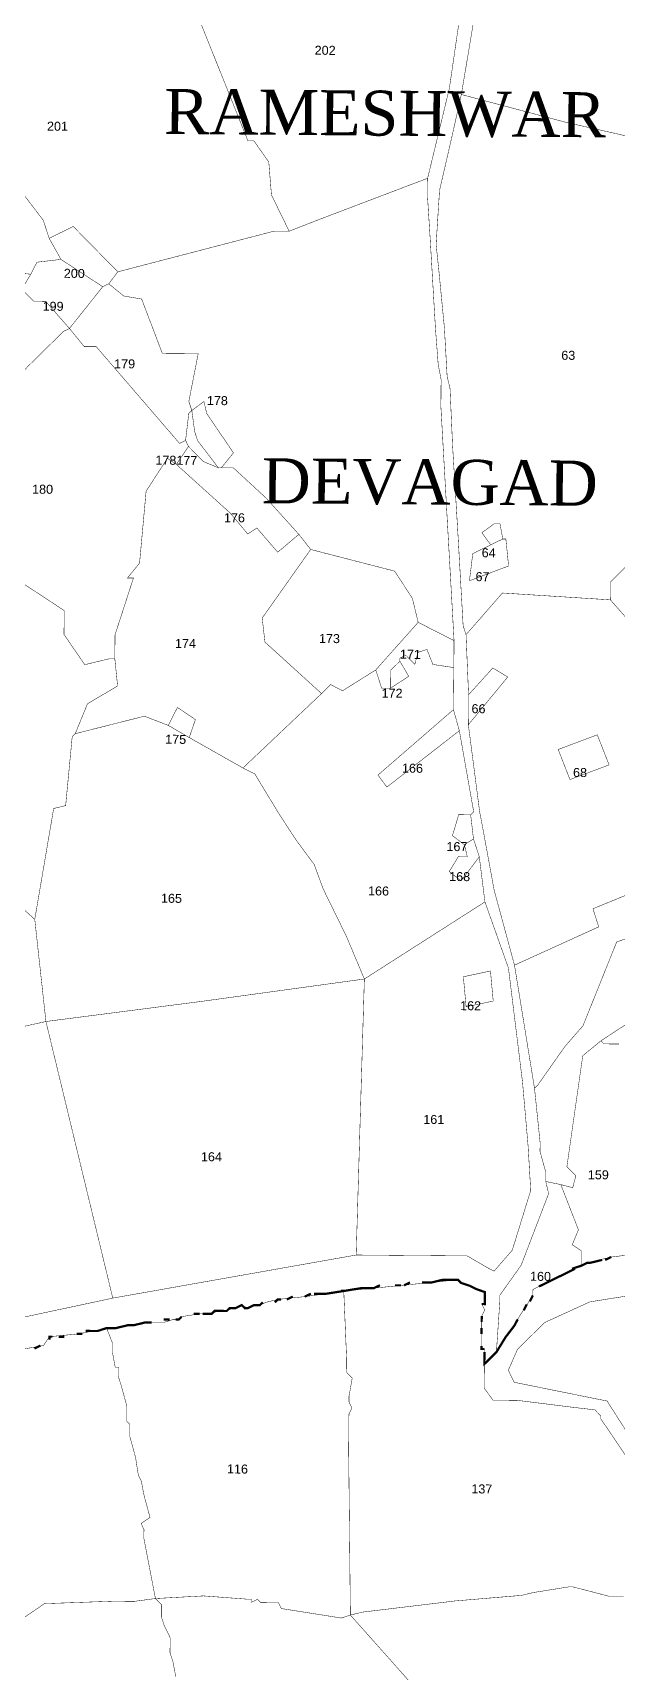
# Model space of a CAD drawing. Header units: metres. Extents: x 317370 to 326712, y 1824935 to 1838812.
# Drawn here: x 321967 to 322752, y 1826109 to 1828312 of the extents above; entities that cross this region are included whole.
import ezdxf

# ---------------------------------------------------------------- set-up
doc = ezdxf.new("R2010")
doc.units = ezdxf.units.M
doc.header["$MEASUREMENT"] = 0
for name, color, linetype in [('SURVEY NO.', 7, 'Continuous'), ('SURVEY PLOT BOUNDARY', 35, 'Continuous'), ('VILLAGE BOUNDARY', 212, 'Continuous'), ('VILLAGE NAME', 3, 'Continuous')]:
    doc.layers.add(name, color=color, linetype=linetype)
doc.styles.add('PDF Arial', font='arial.ttf')
doc.styles.get("Standard").update_dxf_attribs({"font": 'times.ttf'})

# ---------------------------------------------------------------- blocks, each defined once
blk = doc.blocks.new('81')
at = {"layer": 'SURVEY PLOT BOUNDARY', "lineweight": 18, "const_width": 0.605}
for points in [[(322810.3, 1826332.1), (322730.6, 1826449.7), (322730.6, 1826453.7), (322722.6, 1826461.9), (322686.4, 1826466.2), (322617.9, 1826474.8), (322585.7, 1826475), (322573.7, 1826491.2), (322574, 1826523.5), (322590.2, 1826539.5), (322639.2, 1826615.7), (322639.3, 1826623.8), (322647.4, 1826627.7), (322704, 1826655.5), (322712.1, 1826659.5), (322744.4, 1826667.3), (322776.7, 1826671.1)], [(322764.2, 1826614.7), (322739.9, 1826610.9), (322715.7, 1826607), (322655, 1826579.3), (322618.5, 1826543.3), (322606.2, 1826515.2), (322614.1, 1826499), (322738.9, 1826473.8), (322842.4, 1826311.7)], [(322560, 1828329.8), (322543.1, 1828229.1), (322530.5, 1828172.8), (322513.8, 1828100.3), (322509.2, 1828027.8), (322513, 1827991.5), (322520.4, 1827914.8), (322524, 1827850.3), (322527.9, 1827834.1), (322531.3, 1827757.5), (322538.4, 1827640.5), (322545.5, 1827515.5), (322549.4, 1827503.4), (322552.8, 1827422.7), (322552.5, 1827382.4), (322567.7, 1827265.4), (322571.6, 1827245.2), (322587.1, 1827160.4), (322614.5, 1827059.4), (322641.4, 1826893.9), (322648.9, 1826821.2), (322648.8, 1826809.2), (322656.6, 1826780.9), (322656.5, 1826768.8), (322660.4, 1826752.6), (322623.4, 1826656.2), (322594.9, 1826616.1), (322594.8, 1826608), (322590.2, 1826539.5), (322574, 1826523.5), (322574.1, 1826543.7), (322570.1, 1826543.7), (322570.2, 1826551.7), (322570.5, 1826588), (322574.5, 1826596.1), (322570.6, 1826604.2), (322574.6, 1826604.1), (322574.7, 1826620.2), (322554.6, 1826628.5), (322542.6, 1826632.6), (322538.6, 1826636.7), (322425.6, 1826625.5), (322385.3, 1826621.7), (322361.1, 1826617.9), (322332.8, 1826614.1), (322296.5, 1826610.3), (322280.4, 1826606.4), (322272.3, 1826602.5), (322264.2, 1826602.5), (322256.1, 1826598.6), (322248.1, 1826602.7), (322240, 1826598.7), (322236, 1826598.7), (322227.9, 1826594.8), (322215.8, 1826594.9), (322207.7, 1826590.9), (322191.6, 1826591), (322167.3, 1826587.2), (322163.3, 1826583.2), (322155.2, 1826583.2), (322143.1, 1826579.3), (322127, 1826579.4), (322094.7, 1826575.6), (322074.5, 1826571.8), (322066.5, 1826571.8), (322030.1, 1826564.1), (321989.8, 1826560.3), (321981.6, 1826548.3), (321937.2, 1826540.6)], [(321747.8, 1826542.1), (322074.8, 1826612.1), (322401.8, 1826670), (322426, 1826669.8), (322550.9, 1826668.8), (322579, 1826652.5), (322587.1, 1826648.4), (322611.5, 1826676.4), (322636.3, 1826756.8), (322632.7, 1826817.3), (322625.3, 1826902.1), (322606.4, 1827055.4), (322574.8, 1827144.4), (322567.2, 1827204.9), (322559.4, 1827229.1), (322555.6, 1827261.4), (322559.7, 1827265.4), (322540.4, 1827374.4), (322532.5, 1827402.7), (322533, 1827459.2), (322533.3, 1827495.4), (322515.6, 1827810), (322515.9, 1827846.3), (322512, 1827866.5), (322508.3, 1827914.9), (322501.2, 1828035.9), (322497.6, 1828092.4), (322497.8, 1828116.6), (322527, 1828237.3), (322544, 1828354.1)], [(322983.1, 1828318.4), (322983, 1828302.3), (322974.8, 1828278.1), (322937.4, 1828137.3), (322872.9, 1828145.9), (322776.4, 1828170.8), (322683.8, 1828191.7), (322543.1, 1828229.1), (322560, 1828329.8)], [(322767.9, 1827598.4), (322743.5, 1827574.4), (322743.3, 1827550.2), (322598.3, 1827559.4), (322549.4, 1827503.4), (322545.5, 1827515.5), (322538.4, 1827640.5), (322531.3, 1827757.5), (322527.9, 1827834.1), (322524, 1827850.3), (322520.4, 1827914.8), (322513, 1827991.5), (322509.2, 1828027.8), (322513.8, 1828100.3), (322530.5, 1828172.8), (322543.1, 1828229.1), (322683.8, 1828191.7), (322776.4, 1828170.8)], [(321959.7, 1827862.8), (322008.5, 1827910.8), (322016.6, 1827914.8), (322036.5, 1827890.4), (322052.6, 1827890.3), (322164.5, 1827760.4), (322172.6, 1827764.4), (322176.5, 1827756.3), (322160.2, 1827732.2), (322148.2, 1827740.4), (322119.6, 1827696.2), (322110.8, 1827599.6), (322094.5, 1827579.5), (322102.6, 1827579.5), (322077.8, 1827503.1), (322077.6, 1827470.8), (322069.5, 1827470.9), (322037.2, 1827463.1), (322009.3, 1827503.6), (322009.5, 1827535.8), (321941.4, 1827580.7)], [(321941.4, 1827580.7), (322009.5, 1827535.8), (322009.3, 1827503.6), (322037.2, 1827463.1), (322069.5, 1827470.9), (322077.6, 1827470.8), (322081.3, 1827434.5), (322040.8, 1827410.6), (322024.4, 1827370.4), (322020.3, 1827366.4), (322011.5, 1827273.8), (321995.4, 1827269.9), (321970, 1827120.9), (321777.9, 1827295.8)], [(322879.1, 1827396), (322743.3, 1827550.2), (322743.5, 1827574.4), (322767.9, 1827598.4)], [(322808.4, 1827110.3), (322751.8, 1827090.6), (322706.5, 1826978), (322682.1, 1826950), (322645.5, 1826897.9), (322641.4, 1826893.9), (322614.5, 1827059.4), (322727.7, 1827110.9), (322719.9, 1827135.2), (322893.8, 1827206.4)], [(322767, 1826981.6), (322730.6, 1826957.7), (322706.2, 1826937.7), (322684.9, 1826788.7), (322696.9, 1826776.5), (322692.7, 1826760.4), (322676.7, 1826764.6), (322656.5, 1826768.8), (322656.6, 1826780.9), (322648.8, 1826809.2), (322648.9, 1826821.2), (322641.4, 1826893.9), (322645.5, 1826897.9), (322682.1, 1826950), (322706.5, 1826978), (322751.8, 1827090.6), (322808.4, 1827110.3)], [(322754.7, 1826953.5), (322734.6, 1826953.6), (322730.6, 1826957.7), (322767, 1826981.6)], [(322776.7, 1826671.1), (322744.4, 1826667.3), (322712.1, 1826659.5), (322704, 1826655.5), (322704.2, 1826675.7), (322692.1, 1826683.8), (322700.4, 1826703.9), (322676.7, 1826764.6), (322692.7, 1826760.4), (322696.9, 1826776.5), (322684.9, 1826788.7), (322706.2, 1826937.7), (322730.6, 1826957.7), (322734.6, 1826953.6), (322754.7, 1826953.5)], [(322761, 1826211.6), (322740.8, 1826211.7), (322708.6, 1826220.1), (322692.6, 1826224.2), (322688.5, 1826224.3), (322640.1, 1826216.6), (322623.9, 1826212.7), (322535.2, 1826205.3), (322410.1, 1826190.2), (322394, 1826186.3), (322391.7, 1826408), (322392.1, 1826456.4), (322396.1, 1826464.4), (322392.2, 1826472.5), (322392.2, 1826480.6), (322396.5, 1826504.7), (322388.5, 1826512.9), (322388.5, 1826516.9), (322388.7, 1826537), (322385.3, 1826617.7), (322385.3, 1826621.7), (322425.6, 1826625.5), (322538.6, 1826636.7), (322542.6, 1826632.6), (322554.6, 1826628.5), (322574.7, 1826620.2), (322574.6, 1826604.1), (322570.6, 1826604.2), (322574.5, 1826596.1), (322570.5, 1826588), (322570.2, 1826551.7), (322570.1, 1826543.7), (322574.1, 1826543.7), (322574, 1826523.5), (322573.9, 1826519.5), (322573.9, 1826511.4), (322573.7, 1826491.2), (322585.7, 1826475), (322593.8, 1826475), (322609.9, 1826474.8), (322617.9, 1826474.8), (322686.4, 1826466.2), (322722.6, 1826461.9), (322730.6, 1826453.7), (322730.6, 1826449.7), (322810.3, 1826332.1)], [(322842.4, 1826311.7), (322738.9, 1826473.8), (322614.1, 1826499), (322606.2, 1826515.2), (322618.5, 1826543.3), (322655, 1826579.3), (322715.7, 1826607), (322739.9, 1826610.9), (322764.2, 1826614.7)], [(321937.2, 1826540.6), (321981.6, 1826548.3), (321989.8, 1826560.3), (322030.1, 1826564.1), (322066.5, 1826571.8), (322074.4, 1826551.6), (322074.3, 1826539.5), (322078.1, 1826519.3), (322082.2, 1826519.3), (322082.1, 1826507.2), (322086, 1826495.1), (322093.8, 1826466.8), (322093.7, 1826446.6), (322097.7, 1826442.6), (322097.6, 1826434.5), (322097.6, 1826426.5), (322105.4, 1826398.2), (322109.2, 1826373.9), (322113.2, 1826365.9), (322117.1, 1826345.7), (322124.9, 1826317.4), (322112.8, 1826309.4), (322116.7, 1826301.3), (322116.6, 1826289.2), (322132.1, 1826208.5), (322103.9, 1826204.7), (322075.7, 1826204.9), (321982.9, 1826201.6), (321942.4, 1826173.7)], [(322914.5, 1825738.7), (322608.5, 1825785.4), (322600.6, 1825813.7), (322577, 1825886.5), (322529.7, 1826023.9), (322525.8, 1826032), (322513.8, 1826044.2), (322505.8, 1826056.4), (322497.8, 1826068.5), (322469.9, 1826101), (322394, 1826186.3), (322410.1, 1826190.2), (322535.2, 1826205.3), (322623.9, 1826212.7), (322640.1, 1826216.6), (322688.5, 1826224.3), (322692.6, 1826224.2), (322708.6, 1826220.1), (322740.8, 1826211.7), (322761, 1826211.6)], [(321820.9, 1826102.1), (321809.1, 1826134.4), (321801.2, 1826154.6), (321797.2, 1826166.8), (321809.3, 1826166.7), (321837.6, 1826170.5), (321869.8, 1826170.2), (321902.1, 1826174), (321926.3, 1826173.8), (321942.4, 1826173.7), (321982.9, 1826201.6), (322075.7, 1826204.9), (322103.9, 1826204.7), (322132.1, 1826208.5), (322140.1, 1826200.3), (322140, 1826184.2), (322143.9, 1826172.1), (322151.9, 1826155.9), (322151.7, 1826135.7), (322155.6, 1826123.6), (322159.5, 1826103.4)], [(322159.5, 1826103.4), (322155.6, 1826123.6), (322151.7, 1826135.7), (322151.9, 1826155.9), (322143.9, 1826172.1), (322140, 1826184.2), (322140.1, 1826200.3), (322132.1, 1826208.5), (322196.6, 1826212), (322257.1, 1826207.5), (322261.1, 1826207.5), (322261.1, 1826203.4), (322269.2, 1826207.4), (322273.2, 1826203.3), (322281.2, 1826203.3), (322289.3, 1826203.2), (322297.3, 1826203.1), (322301.3, 1826195), (322381.8, 1826182.3), (322394, 1826186.3), (322469.9, 1826101)]]:
    blk.add_lwpolyline(points, dxfattribs=at)
for points in [[(321833.9, 1828262.9), (322129.9, 1828482.3), (322256.4, 1828166.9), (322264.4, 1828166.8), (322284.4, 1828138.4), (322288, 1828094.1), (322311.8, 1828045.5), (322291.7, 1828045.6), (322081.6, 1827990.9), (322021.7, 1828051.8), (321989.3, 1828035.9), (321981.4, 1828060.2), (321953.5, 1828096.7), (321945.6, 1828125), (321929.5, 1828121.1), (321893.4, 1828145.5), (321893.8, 1828189.9), (321857.6, 1828206.3)], [(322553.1, 1828483), (322544, 1828354.1), (322527, 1828237.3), (322497.8, 1828116.6), (322352.3, 1828061.3), (322311.8, 1828045.5), (322288, 1828094.1), (322284.4, 1828138.4), (322264.4, 1828166.8), (322256.4, 1828166.9), (322129.9, 1828482.3), (322250.7, 1828477.4), (322250.7, 1828469.3), (322274.8, 1828465.1), (322274.9, 1828477.2), (322371.7, 1828476.4), (322407.9, 1828468.1), (322464.3, 1828471.6)], [(321989.3, 1828035.9), (322005.2, 1828007.6), (321972.9, 1828003.8), (321964.7, 1827987.7), (321920.4, 1827992.1), (321888.4, 1828020.6), (321880.3, 1828016.6), (321828.3, 1828073.5), (321820.6, 1828113.9), (321869, 1828121.5), (321881.3, 1828137.6), (321893.4, 1828145.5), (321929.5, 1828121.1), (321945.6, 1828125), (321953.5, 1828096.7), (321981.4, 1828060.2)], [(322181, 1827804.6), (322177, 1827816.7), (322189.6, 1827881.2), (322141.3, 1827881.5), (322113.6, 1827954.3), (322089.5, 1827958.5), (322069.4, 1827974.8), (322081.6, 1827990.9), (322291.7, 1828045.6), (322311.8, 1828045.5), (322352.3, 1828061.3), (322497.8, 1828116.6), (322497.6, 1828092.4), (322501.2, 1828035.9), (322508.3, 1827914.9), (322512, 1827866.5), (322515.9, 1827846.3), (322515.6, 1827810), (322533.3, 1827495.4), (322485.1, 1827520), (322477.3, 1827552.3), (322453.4, 1827588.8), (322340.7, 1827617.9), (322324.8, 1827638.2), (322280.8, 1827686.9), (322236.8, 1827727.6), (322220.7, 1827727.7), (322236.9, 1827747.7), (322201.1, 1827800.4), (322197.2, 1827816.6)], [(322005.2, 1828007.6), (321989.3, 1828035.9), (322021.7, 1828051.8), (322081.6, 1827990.9), (322069.4, 1827974.8), (322061.3, 1827970.9)], [(322061.3, 1827970.9), (322016.6, 1827914.8), (321984.6, 1827951.3), (321968.5, 1827951.4), (321952.5, 1827967.7), (321964.7, 1827987.7), (321972.9, 1828003.8), (322005.2, 1828007.6)], [(321670.3, 1827457.9), (321662.3, 1827466), (321570.3, 1827547.4), (321490.4, 1827640.7), (321498.7, 1827672.9), (321583.5, 1827696.4), (321588.2, 1827773), (321652.6, 1827764.4), (321673, 1827792.5), (321685.1, 1827796.4), (321758, 1827848.3), (321782.2, 1827844), (321834.3, 1827803.3), (321952.5, 1827967.7), (321968.5, 1827951.4), (321984.6, 1827951.3), (322016.6, 1827914.8), (322008.5, 1827910.8), (321959.7, 1827862.8), (321931.2, 1827830.8), (321882.4, 1827774.7), (321858, 1827746.7), (321829.4, 1827694.5), (321804.8, 1827638.3)], [(322181, 1827804.6), (322176.9, 1827800.6), (322172.6, 1827764.4), (322164.5, 1827760.4), (322052.6, 1827890.3), (322036.5, 1827890.4), (322016.6, 1827914.8), (322061.3, 1827970.9), (322069.4, 1827974.8), (322089.5, 1827958.5), (322113.6, 1827954.3), (322141.3, 1827881.5), (322189.6, 1827881.2), (322177, 1827816.7)], [(322220.7, 1827727.7), (322216.6, 1827727.7), (322188.7, 1827764.2), (322184.8, 1827776.4), (322181, 1827804.6), (322197.2, 1827816.6), (322201.1, 1827800.4), (322236.9, 1827747.7)], [(322181, 1827804.6), (322184.8, 1827776.4), (322188.7, 1827764.2), (322216.6, 1827727.7), (322196.5, 1827736), (322176.5, 1827756.3), (322172.6, 1827764.4), (322176.9, 1827800.6)], [(322160.2, 1827732.2), (322176.5, 1827756.3), (322196.5, 1827736), (322216.6, 1827727.7), (322220.7, 1827727.7), (322236.8, 1827727.6), (322280.8, 1827686.9), (322324.8, 1827638.2), (322296.4, 1827614.2), (322268.4, 1827646.7), (322256.2, 1827638.7), (322232.3, 1827667.1)], [(322148.2, 1827740.4), (322160.2, 1827732.2), (322232.3, 1827667.1), (322256.2, 1827638.7), (322268.4, 1827646.7), (322296.4, 1827614.2), (322324.8, 1827638.2), (322340.7, 1827617.9), (322275.5, 1827525.7), (322279.3, 1827493.4), (322355.3, 1827424.3), (322249.7, 1827324.3), (322177.5, 1827365.2), (322185.8, 1827389.3), (322161.7, 1827405.6), (322149.4, 1827381.5), (322117.3, 1827393.9), (322024.4, 1827370.4), (322040.8, 1827410.6), (322081.3, 1827434.5), (322077.6, 1827470.8), (322077.8, 1827503.1), (322102.6, 1827579.5), (322094.5, 1827579.5), (322110.8, 1827599.6), (322119.6, 1827696.2)], [(322558.4, 1827612.2), (322554, 1827575.9), (322606.6, 1827595.7), (322602.9, 1827632), (322598.8, 1827632), (322595, 1827652.2), (322586.9, 1827652.3), (322570.7, 1827640.3), (322582.6, 1827624.1)], [(322582.6, 1827624.1), (322598.8, 1827632), (322602.9, 1827632), (322606.6, 1827595.7), (322554, 1827575.9), (322558.4, 1827612.2)], [(322598.8, 1827632), (322582.6, 1827624.1), (322570.7, 1827640.3), (322586.9, 1827652.3), (322595, 1827652.2)], [(322340.7, 1827617.9), (322453.4, 1827588.8), (322477.3, 1827552.3), (322485.1, 1827520), (322428.1, 1827456), (322383.6, 1827428.1), (322367.5, 1827436.3), (322355.3, 1827424.3), (322279.3, 1827493.4), (322275.5, 1827525.7)], [(322743.3, 1827550.2), (322879.1, 1827396), (322947.2, 1827343), (322939, 1827322.9), (322951, 1827306.7), (322950.9, 1827294.6), (322926.6, 1827282.7), (322893.8, 1827206.4), (322719.9, 1827135.2), (322727.7, 1827110.9), (322614.5, 1827059.4), (322587.1, 1827160.4), (322571.6, 1827245.2), (322567.7, 1827265.4), (322552.5, 1827382.4), (322605.4, 1827446.5), (322585.4, 1827458.7), (322552.8, 1827422.7), (322549.4, 1827503.4), (322598.3, 1827559.4)], [(322533.3, 1827495.4), (322533, 1827459.2), (322504.8, 1827463.4), (322496.9, 1827483.6), (322484.8, 1827479.7), (322480.6, 1827463.6), (322468.6, 1827475.8), (322460.5, 1827471.8), (322460.5, 1827467.8), (322448.3, 1827455.8), (322448.1, 1827431.6), (322436, 1827431.7), (322428.1, 1827456), (322485.1, 1827520)], [(322496.9, 1827483.6), (322504.8, 1827463.4), (322533, 1827459.2), (322532.5, 1827402.7), (322431.1, 1827314.8), (322443, 1827298.6), (322540.4, 1827374.4), (322559.7, 1827265.4), (322555.6, 1827261.4), (322539.5, 1827261.6), (322531.2, 1827233.4), (322547.2, 1827221.2), (322551.1, 1827205), (322539, 1827205.1), (322526.8, 1827185.1), (322542.8, 1827172.8), (322567.2, 1827204.9), (322574.8, 1827144.4), (322412.8, 1827040.8), (322389, 1827097.4), (322357.3, 1827162.2), (322345.5, 1827194.5), (322321.5, 1827227), (322297.6, 1827263.5), (322265.8, 1827316.1), (322249.7, 1827324.3), (322355.3, 1827424.3), (322367.5, 1827436.3), (322383.6, 1827428.1), (322428.1, 1827456), (322436, 1827431.7), (322448.1, 1827431.6), (322472.4, 1827447.5), (322460.5, 1827467.8), (322460.5, 1827471.8), (322468.6, 1827475.8), (322480.6, 1827463.6), (322484.8, 1827479.7)], [(322448.3, 1827455.8), (322460.5, 1827467.8), (322472.4, 1827447.5), (322448.1, 1827431.6)], [(322552.8, 1827422.7), (322585.4, 1827458.7), (322605.4, 1827446.5), (322552.5, 1827382.4)], [(322149.4, 1827381.5), (322177.5, 1827365.2), (322249.7, 1827324.3), (322265.8, 1827316.1), (322297.6, 1827263.5), (322321.5, 1827227), (322345.5, 1827194.5), (322357.3, 1827162.2), (322389, 1827097.4), (322412.8, 1827040.8), (322190.8, 1827010.3), (321985, 1826983.7), (321970, 1827120.9), (321995.4, 1827269.9), (322011.5, 1827273.8), (322020.3, 1827366.4), (322024.4, 1827370.4), (322117.3, 1827393.9)], [(322149.4, 1827381.5), (322161.7, 1827405.6), (322185.8, 1827389.3), (322177.5, 1827365.2)], [(322532.5, 1827402.7), (322540.4, 1827374.4), (322443, 1827298.6), (322431.1, 1827314.8)], [(322673.2, 1827349.2), (322725.7, 1827368.9), (322741.6, 1827328.5), (322689, 1827308.8)], [(322673.2, 1827349.2), (322689, 1827308.8), (322741.6, 1827328.5), (322725.7, 1827368.9)], [(321686.2, 1826917.5), (321682.6, 1826974), (321678.8, 1826994.2), (321675.2, 1827054.7), (321652.6, 1827260.5), (321689, 1827272.3), (321705.2, 1827276.2), (321777.9, 1827295.8), (321970, 1827120.9), (321985, 1826983.7)], [(322555.6, 1827261.4), (322559.4, 1827229.1), (322547.2, 1827221.2), (322531.2, 1827233.4), (322539.5, 1827261.6)], [(322559.4, 1827229.1), (322567.2, 1827204.9), (322542.8, 1827172.8), (322526.8, 1827185.1), (322539, 1827205.1), (322551.1, 1827205), (322547.2, 1827221.2)], [(322606.4, 1827055.4), (322625.3, 1826902.1), (322632.7, 1826817.3), (322636.3, 1826756.8), (322611.5, 1826676.4), (322587.1, 1826648.4), (322579, 1826652.5), (322550.9, 1826668.8), (322426, 1826669.8), (322401.8, 1826670), (322412.8, 1827040.8), (322574.8, 1827144.4)], [(322401.8, 1826670), (322074.8, 1826612.1), (321985, 1826983.7), (322190.8, 1827010.3), (322412.8, 1827040.8)], [(322545.8, 1827043.8), (322582.2, 1827051.6), (322585.9, 1827011.2), (322549.5, 1827003.5)], [(322545.8, 1827043.8), (322549.5, 1827003.5), (322585.9, 1827011.2), (322582.2, 1827051.6)], [(322074.8, 1826612.1), (321747.8, 1826542.1), (321686.2, 1826917.5), (321985, 1826983.7)], [(322676.7, 1826764.6), (322700.4, 1826703.9), (322692.1, 1826683.8), (322704.2, 1826675.7), (322704, 1826655.5), (322647.4, 1826627.7), (322639.3, 1826623.8), (322639.2, 1826615.7), (322590.2, 1826539.5), (322594.8, 1826608), (322594.9, 1826616.1), (322623.4, 1826656.2), (322660.4, 1826752.6), (322656.5, 1826768.8)], [(322394, 1826186.3), (322381.8, 1826182.3), (322301.3, 1826195), (322297.3, 1826203.1), (322289.3, 1826203.2), (322281.2, 1826203.3), (322273.2, 1826203.3), (322269.2, 1826207.4), (322261.1, 1826203.4), (322261.1, 1826207.5), (322257.1, 1826207.5), (322196.6, 1826212), (322132.1, 1826208.5), (322116.6, 1826289.2), (322116.7, 1826301.3), (322112.8, 1826309.4), (322124.9, 1826317.4), (322117.1, 1826345.7), (322113.2, 1826365.9), (322109.2, 1826373.9), (322105.4, 1826398.2), (322097.6, 1826426.5), (322097.6, 1826434.5), (322097.7, 1826442.6), (322093.7, 1826446.6), (322093.8, 1826466.8), (322086, 1826495.1), (322082.1, 1826507.2), (322082.2, 1826519.3), (322078.1, 1826519.3), (322074.3, 1826539.5), (322074.4, 1826551.6), (322066.5, 1826571.8), (322074.5, 1826571.8), (322094.7, 1826575.6), (322127, 1826579.4), (322143.1, 1826579.3), (322155.2, 1826583.2), (322163.3, 1826583.2), (322167.3, 1826587.2), (322191.6, 1826591), (322207.7, 1826590.9), (322215.8, 1826594.9), (322227.9, 1826594.8), (322236, 1826598.7), (322240, 1826598.7), (322248.1, 1826602.7), (322256.1, 1826598.6), (322264.2, 1826602.5), (322272.3, 1826602.5), (322280.4, 1826606.4), (322296.5, 1826610.3), (322332.8, 1826614.1), (322361.1, 1826617.9), (322385.3, 1826621.7), (322385.3, 1826617.7), (322388.7, 1826537), (322388.5, 1826516.9), (322388.5, 1826512.9), (322396.5, 1826504.7), (322392.2, 1826480.6), (322392.2, 1826472.5), (322396.1, 1826464.4), (322392.1, 1826456.4), (322391.7, 1826408)]]:
    blk.add_lwpolyline(points, close=True, dxfattribs=at)
at = {"layer": 'VILLAGE BOUNDARY', "lineweight": 50, "const_width": 3.02}
for points in [[(322732.3, 1826663.4), (322716.1, 1826659.5), (322712.1, 1826659.5), (322704, 1826655.5), (322691.9, 1826651.6)], [(322736.3, 1826663.3), (322744.4, 1826667.3)], [(322647.4, 1826627.7), (322655.5, 1826631.7), (322671.6, 1826639.6), (322695.9, 1826651.5)], [(322340.9, 1826618.1), (322332.8, 1826614.1)], [(322345, 1826618), (322361.1, 1826617.9), (322385.3, 1826621.7)], [(322381.3, 1826621.8), (322385.3, 1826621.7), (322409.5, 1826625.6), (322425.6, 1826625.5), (322433.7, 1826629.4)], [(322453.9, 1826629.3), (322461.9, 1826629.2)], [(322474.1, 1826633.1), (322466, 1826629.2)], [(322490.2, 1826633), (322502.3, 1826632.9), (322518.4, 1826636.8), (322538.6, 1826636.7), (322542.6, 1826632.6), (322554.6, 1826628.5), (322562.7, 1826624.4), (322574.7, 1826620.2), (322574.7, 1826612.2), (322574.6, 1826604.1), (322570.6, 1826604.2)], [(322195.6, 1826591), (322207.7, 1826590.9), (322211.7, 1826594.9), (322215.8, 1826594.9), (322227.9, 1826594.8), (322231.9, 1826598.8), (322236, 1826598.7), (322240, 1826598.7), (322248.1, 1826602.7), (322252.1, 1826598.6), (322256.1, 1826598.6), (322264.2, 1826602.5), (322268.2, 1826602.5), (322272.3, 1826602.5), (322276.3, 1826606.5)], [(322292.5, 1826606.3), (322296.5, 1826610.3), (322300.6, 1826610.3)], [(322316.7, 1826614.2), (322308.6, 1826610.2)], [(322626.9, 1826595.6), (322631, 1826603.7)], [(322639.2, 1826615.7), (322635.1, 1826607.7)], [(322038.2, 1826568), (322054.3, 1826567.9), (322066.5, 1826571.8), (322074.5, 1826571.8), (322078.5, 1826571.7), (322094.7, 1826575.6), (322102.8, 1826575.6), (322118.9, 1826579.5), (322127, 1826579.4)], [(322143.1, 1826583.3), (322151.2, 1826583.3)], [(322167.3, 1826587.2), (322163.3, 1826583.2), (322159.3, 1826583.2)], [(322191.6, 1826591), (322183.5, 1826591.1)], [(322570.5, 1826588), (322570.4, 1826580)], [(322574.1, 1826539.6), (322574, 1826523.5), (322590.2, 1826539.5), (322602.5, 1826559.6), (322614.7, 1826575.6), (322618.8, 1826583.6)], [(321989.7, 1826556.3), (321989.8, 1826560.3), (321993.8, 1826560.3)], [(322009.9, 1826560.2), (322001.9, 1826560.2)], [(322034.1, 1826564), (322030.1, 1826564.1), (322026.1, 1826564.1)], [(322570.3, 1826563.8), (322570.3, 1826571.9)], [(321969.5, 1826544.4), (321977.6, 1826548.3)], [(322574.1, 1826543.7), (322570.1, 1826543.7), (322570.1, 1826547.7)]]:
    blk.add_lwpolyline(points, dxfattribs=at)
at = {"layer": 'SURVEY NO.', "char_height": 12.09, "attachment_point": 7, "rotation": 359.5492, "style": 'PDF Arial'}
for s, insert in [('202', (322346, 1828282.4)), ('201', (321986.4, 1828180.4)), ('200', (322009, 1827982.7)), ('199', (321980.5, 1827938.5)), ('63', (322677.3, 1827872.6)), ('179', (322076.6, 1827861.2)), ('178', (322201.2, 1827811.8)), ('178177', (322132, 1827731.7)), ('180', (321966.4, 1827692.7)), ('176', (322224.1, 1827654.4)), ('64', (322570.4, 1827607.3)), ('67', (322562.1, 1827575.2)), ('173', (322351.8, 1827492.1)), ('174', (322158.3, 1827485.6)), ('171', (322460.5, 1827471.1)), ('172', (322435.9, 1827418.9)), ('66', (322556.7, 1827397.8)), ('175', (322145.2, 1827356.7)), ('166', (322463.3, 1827317.9)), ('68', (322693.1, 1827312.1)), ('167', (322523, 1827212.6)), ('168', (322526.7, 1827172.3)), ('165', (322139.5, 1827143.1)), ('166', (322417.7, 1827153)), ('162', (322541.4, 1826998.8)), ('161', (322491.9, 1826846)), ('164', (322193.2, 1826795.9)), ('159', (322713, 1826771.7)), ('160', (322635.3, 1826635.2)), ('116', (322228.2, 1826376.4)), ('137', (322556.5, 1826349.6))]:
    blk.add_mtext(s, dxfattribs=dict(at, insert=insert))
at = {"layer": 'VILLAGE NAME', "insert": (322143.6, 1828174.8), "char_height": 60.47, "width": 382.149, "attachment_point": 7, "rotation": 359.5492}
blk.add_mtext('RAMESHWAR', dxfattribs=at)
at = {"layer": 'VILLAGE NAME', "insert": (322274.7, 1827678.7), "char_height": 60.47, "attachment_point": 7, "rotation": 359.5492}
blk.add_mtext('DEVAGAD', dxfattribs=at)

msp = doc.modelspace()

# ---------------------------------------------------------------- block references
msp.add_blockref('81', (0, 0))

doc.saveas('drawing.dxf')
